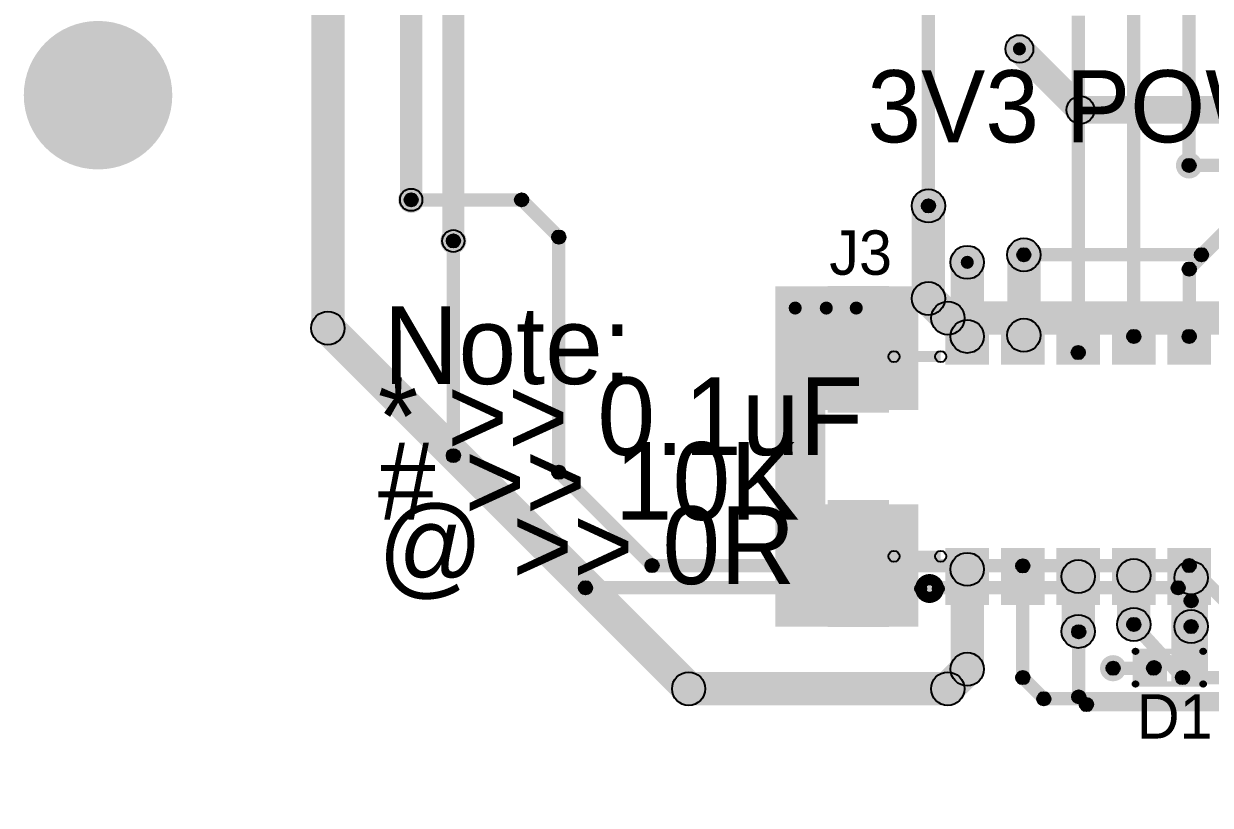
# Model space of a CAD drawing. Header units: millimetres. Extents: x -1.37 to 1.18, y -0.07 to 2.63.
# Drawn here: x -1.175 to -0.106, y 0 to 0.704 of the extents above; entities that cross this region are included whole.
import ezdxf

# ---------------------------------------------------------------- set-up
doc = ezdxf.new("R2010")
doc.units = ezdxf.units.MM
doc.header["$MEASUREMENT"] = 0
for name, color, linetype in [('BottomLayer', 5, 'Continuous'), ('BottomSolder', 6, 'Continuous'), ('PadHoleLayer', 156, 'Continuous'), ('TopLayer', 1, 'Continuous'), ('TopOverlay', 2, 'Continuous'), ('TopPaste', 8, 'Continuous'), ('TopSolder', 216, 'Continuous'), ('ViaHoleLayer', 16, 'Continuous')]:
    doc.layers.add(name, color=color, linetype=linetype)

# ---------------------------------------------------------------- blocks, each defined once
blk = doc.blocks.new('M55_6012642R_49')
at = {"layer": 'BottomSolder'}
h = blk.add_hatch(color=6, dxfattribs=at)
edge = h.paths.add_edge_path()
edge.add_arc((-0.387, 0), 0.004, 0, 360)
h = blk.add_hatch(color=6, dxfattribs=at)
edge = h.paths.add_edge_path()
edge.add_arc((0.387, 0), 0.004, 0, 360)
at = {"layer": 'PadHoleLayer'}
h = blk.add_hatch(color=156, dxfattribs=at)
edge = h.paths.add_edge_path()
edge.add_arc((-0.387, 0), 0.0325, 0, 360)
h = blk.add_hatch(color=156, dxfattribs=at)
edge = h.paths.add_edge_path()
edge.add_arc((0.387, 0), 0.0325, 0, 360)
at = {"layer": 'TopLayer'}
for points in [[(-0.4219, 0.1496), (-0.3746, 0.1496), (-0.3746, 0.0433), (-0.4219, 0.0433)], [(0.4219, 0.0433), (0.3746, 0.0433), (0.3746, 0.1496), (0.4219, 0.1496)], [(-0.3157, 0.1299), (-0.2843, 0.1299), (-0.2843, 0.0866), (-0.3157, 0.0866)], [(-0.2657, 0.1299), (-0.2343, 0.1299), (-0.2343, 0.0866), (-0.2657, 0.0866)], [(-0.2157, 0.1299), (-0.1843, 0.1299), (-0.1843, 0.0866), (-0.2157, 0.0866)], [(-0.1657, 0.1299), (-0.1343, 0.1299), (-0.1343, 0.0866), (-0.1657, 0.0866)], [(-0.1157, 0.1299), (-0.0843, 0.1299), (-0.0843, 0.0866), (-0.1157, 0.0866)], [(-0.0657, 0.1299), (-0.0343, 0.1299), (-0.0343, 0.0866), (-0.0657, 0.0866)], [(-0.0157, 0.1299), (0.0157, 0.1299), (0.0157, 0.0866), (-0.0157, 0.0866)], [(0.0343, 0.1299), (0.0657, 0.1299), (0.0657, 0.0866), (0.0343, 0.0866)], [(0.0843, 0.1299), (0.1157, 0.1299), (0.1157, 0.0866), (0.0843, 0.0866)], [(0.1343, 0.1299), (0.1657, 0.1299), (0.1657, 0.0866), (0.1343, 0.0866)], [(0.1843, 0.1299), (0.2157, 0.1299), (0.2157, 0.0866), (0.1843, 0.0866)], [(0.2343, 0.1299), (0.2657, 0.1299), (0.2657, 0.0866), (0.2343, 0.0866)], [(0.2843, 0.1299), (0.3157, 0.1299), (0.3157, 0.0866), (0.2843, 0.0866)], [(-0.4219, -0.0433), (-0.3746, -0.0433), (-0.3746, -0.1496), (-0.4219, -0.1496)], [(0.4219, -0.1496), (0.3746, -0.1496), (0.3746, -0.0433), (0.4219, -0.0433)], [(-0.3157, -0.0866), (-0.2843, -0.0866), (-0.2843, -0.1299), (-0.3157, -0.1299)], [(-0.2657, -0.0866), (-0.2343, -0.0866), (-0.2343, -0.1299), (-0.2657, -0.1299)], [(-0.2157, -0.0866), (-0.1843, -0.0866), (-0.1843, -0.1299), (-0.2157, -0.1299)], [(-0.1657, -0.0866), (-0.1343, -0.0866), (-0.1343, -0.1299), (-0.1657, -0.1299)], [(-0.1157, -0.0866), (-0.0843, -0.0866), (-0.0843, -0.1299), (-0.1157, -0.1299)], [(-0.0657, -0.0866), (-0.0343, -0.0866), (-0.0343, -0.1299), (-0.0657, -0.1299)], [(-0.0157, -0.0866), (0.0157, -0.0866), (0.0157, -0.1299), (-0.0157, -0.1299)], [(0.0343, -0.0866), (0.0657, -0.0866), (0.0657, -0.1299), (0.0343, -0.1299)], [(0.0843, -0.0866), (0.1157, -0.0866), (0.1157, -0.1299), (0.0843, -0.1299)], [(0.1343, -0.0866), (0.1657, -0.0866), (0.1657, -0.1299), (0.1343, -0.1299)], [(0.1843, -0.0866), (0.2157, -0.0866), (0.2157, -0.1299), (0.1843, -0.1299)], [(0.2343, -0.0866), (0.2657, -0.0866), (0.2657, -0.1299), (0.2343, -0.1299)], [(0.2843, -0.0866), (0.3157, -0.0866), (0.3157, -0.1299), (0.2843, -0.1299)]]:
    blk.add_hatch(color=1, dxfattribs=at).paths.add_polyline_path(points)
at = {"layer": 'TopOverlay'}
h = blk.add_hatch(color=2, dxfattribs=at)
edge = h.paths.add_edge_path()
edge.add_arc((-0.366, 0.09), 0.005, 0, 360)
for points in [[(-0.366, 0.085), (-0.366, 0.095), (-0.324, 0.095), (-0.324, 0.085)], [(0.324, 0.085), (0.324, 0.095), (0.366, 0.095), (0.366, 0.085)], [(-0.366, -0.095), (-0.366, -0.085), (-0.324, -0.085), (-0.324, -0.095)], [(0.324, -0.095), (0.324, -0.085), (0.366, -0.085), (0.366, -0.095)]]:
    blk.add_hatch(color=2, dxfattribs=at).paths.add_polyline_path(points)
h = blk.add_hatch(color=2, dxfattribs=at)
edge = h.paths.add_edge_path()
edge.add_arc((-0.324, 0.09), 0.005, 0, 360)
h = blk.add_hatch(color=2, dxfattribs=at)
edge = h.paths.add_edge_path()
edge.add_arc((0.324, 0.09), 0.005, 0, 360)
h = blk.add_hatch(color=2, dxfattribs=at)
edge = h.paths.add_edge_path()
edge.add_arc((0.366, 0.09), 0.005, 0, 360)
h = blk.add_hatch(color=2, dxfattribs=at)
edge = h.paths.add_edge_path()
edge.add_arc((-0.366, -0.09), 0.005, 0, 360)
h = blk.add_hatch(color=2, dxfattribs=at)
edge = h.paths.add_edge_path()
edge.add_arc((-0.324, -0.09), 0.005, 0, 360)
h = blk.add_hatch(color=2, dxfattribs=at)
edge = h.paths.add_edge_path()
edge.add_arc((0.324, -0.09), 0.005, 0, 360)
h = blk.add_hatch(color=2, dxfattribs=at)
edge = h.paths.add_edge_path()
edge.add_arc((0.366, -0.09), 0.005, 0, 360)
h = blk.add_hatch(color=2, dxfattribs=at)
edge = h.paths.add_edge_path()
edge.add_arc((-0.342, -0.119), 0.005, 0, 360)
h = blk.add_hatch(color=2, dxfattribs=at)
edge = h.paths.add_edge_path()
edge.add_arc((-0.326, -0.119), 0.005, 0, 360)
at = {"layer": 'TopPaste'}
for points in [[(-0.4219, 0.1496), (-0.3746, 0.1496), (-0.3746, 0.0433), (-0.4219, 0.0433)], [(0.4219, 0.0433), (0.3746, 0.0433), (0.3746, 0.1496), (0.4219, 0.1496)], [(-0.3157, 0.1299), (-0.2843, 0.1299), (-0.2843, 0.0866), (-0.3157, 0.0866)], [(-0.2657, 0.1299), (-0.2343, 0.1299), (-0.2343, 0.0866), (-0.2657, 0.0866)], [(-0.2157, 0.1299), (-0.1843, 0.1299), (-0.1843, 0.0866), (-0.2157, 0.0866)], [(-0.1657, 0.1299), (-0.1343, 0.1299), (-0.1343, 0.0866), (-0.1657, 0.0866)], [(-0.1157, 0.1299), (-0.0843, 0.1299), (-0.0843, 0.0866), (-0.1157, 0.0866)], [(-0.0657, 0.1299), (-0.0343, 0.1299), (-0.0343, 0.0866), (-0.0657, 0.0866)], [(-0.0157, 0.1299), (0.0157, 0.1299), (0.0157, 0.0866), (-0.0157, 0.0866)], [(0.0343, 0.1299), (0.0657, 0.1299), (0.0657, 0.0866), (0.0343, 0.0866)], [(0.0843, 0.1299), (0.1157, 0.1299), (0.1157, 0.0866), (0.0843, 0.0866)], [(0.1343, 0.1299), (0.1657, 0.1299), (0.1657, 0.0866), (0.1343, 0.0866)], [(0.1843, 0.1299), (0.2157, 0.1299), (0.2157, 0.0866), (0.1843, 0.0866)], [(0.2343, 0.1299), (0.2657, 0.1299), (0.2657, 0.0866), (0.2343, 0.0866)], [(0.2843, 0.1299), (0.3157, 0.1299), (0.3157, 0.0866), (0.2843, 0.0866)], [(-0.4219, -0.0433), (-0.3746, -0.0433), (-0.3746, -0.1496), (-0.4219, -0.1496)], [(0.4219, -0.1496), (0.3746, -0.1496), (0.3746, -0.0433), (0.4219, -0.0433)], [(-0.3157, -0.0866), (-0.2843, -0.0866), (-0.2843, -0.1299), (-0.3157, -0.1299)], [(-0.2657, -0.0866), (-0.2343, -0.0866), (-0.2343, -0.1299), (-0.2657, -0.1299)], [(-0.2157, -0.0866), (-0.1843, -0.0866), (-0.1843, -0.1299), (-0.2157, -0.1299)], [(-0.1657, -0.0866), (-0.1343, -0.0866), (-0.1343, -0.1299), (-0.1657, -0.1299)], [(-0.1157, -0.0866), (-0.0843, -0.0866), (-0.0843, -0.1299), (-0.1157, -0.1299)], [(-0.0657, -0.0866), (-0.0343, -0.0866), (-0.0343, -0.1299), (-0.0657, -0.1299)], [(-0.0157, -0.0866), (0.0157, -0.0866), (0.0157, -0.1299), (-0.0157, -0.1299)], [(0.0343, -0.0866), (0.0657, -0.0866), (0.0657, -0.1299), (0.0343, -0.1299)], [(0.0843, -0.0866), (0.1157, -0.0866), (0.1157, -0.1299), (0.0843, -0.1299)], [(0.1343, -0.0866), (0.1657, -0.0866), (0.1657, -0.1299), (0.1343, -0.1299)], [(0.1843, -0.0866), (0.2157, -0.0866), (0.2157, -0.1299), (0.1843, -0.1299)], [(0.2343, -0.0866), (0.2657, -0.0866), (0.2657, -0.1299), (0.2343, -0.1299)], [(0.2843, -0.0866), (0.3157, -0.0866), (0.3157, -0.1299), (0.2843, -0.1299)]]:
    blk.add_hatch(color=8, dxfattribs=at).paths.add_polyline_path(points)
at = {"layer": 'TopSolder'}
for points in [[(-0.4259, 0.1536), (-0.3706, 0.1536), (-0.3706, 0.0393), (-0.4259, 0.0393)], [(0.4259, 0.0393), (0.3706, 0.0393), (0.3706, 0.1536), (0.4259, 0.1536)], [(-0.3197, 0.1339), (-0.2803, 0.1339), (-0.2803, 0.0826), (-0.3197, 0.0826)], [(-0.2697, 0.1339), (-0.2303, 0.1339), (-0.2303, 0.0826), (-0.2697, 0.0826)], [(-0.2197, 0.1339), (-0.1803, 0.1339), (-0.1803, 0.0826), (-0.2197, 0.0826)], [(-0.1697, 0.1339), (-0.1303, 0.1339), (-0.1303, 0.0826), (-0.1697, 0.0826)], [(-0.1197, 0.1339), (-0.0803, 0.1339), (-0.0803, 0.0826), (-0.1197, 0.0826)], [(-0.0697, 0.1339), (-0.0303, 0.1339), (-0.0303, 0.0826), (-0.0697, 0.0826)], [(-0.0197, 0.1339), (0.0197, 0.1339), (0.0197, 0.0826), (-0.0197, 0.0826)], [(0.0303, 0.1339), (0.0697, 0.1339), (0.0697, 0.0826), (0.0303, 0.0826)], [(0.0803, 0.1339), (0.1197, 0.1339), (0.1197, 0.0826), (0.0803, 0.0826)], [(0.1303, 0.1339), (0.1697, 0.1339), (0.1697, 0.0826), (0.1303, 0.0826)], [(0.1803, 0.1339), (0.2197, 0.1339), (0.2197, 0.0826), (0.1803, 0.0826)], [(0.2303, 0.1339), (0.2697, 0.1339), (0.2697, 0.0826), (0.2303, 0.0826)], [(0.2803, 0.1339), (0.3197, 0.1339), (0.3197, 0.0826), (0.2803, 0.0826)], [(-0.4259, -0.0393), (-0.3706, -0.0393), (-0.3706, -0.1536), (-0.4259, -0.1536)], [(0.4259, -0.1536), (0.3706, -0.1536), (0.3706, -0.0393), (0.4259, -0.0393)], [(-0.3197, -0.0826), (-0.2803, -0.0826), (-0.2803, -0.1339), (-0.3197, -0.1339)], [(-0.2697, -0.0826), (-0.2303, -0.0826), (-0.2303, -0.1339), (-0.2697, -0.1339)], [(-0.2197, -0.0826), (-0.1803, -0.0826), (-0.1803, -0.1339), (-0.2197, -0.1339)], [(-0.1697, -0.0826), (-0.1303, -0.0826), (-0.1303, -0.1339), (-0.1697, -0.1339)], [(-0.1197, -0.0826), (-0.0803, -0.0826), (-0.0803, -0.1339), (-0.1197, -0.1339)], [(-0.0697, -0.0826), (-0.0303, -0.0826), (-0.0303, -0.1339), (-0.0697, -0.1339)], [(-0.0197, -0.0826), (0.0197, -0.0826), (0.0197, -0.1339), (-0.0197, -0.1339)], [(0.0303, -0.0826), (0.0697, -0.0826), (0.0697, -0.1339), (0.0303, -0.1339)], [(0.0803, -0.0826), (0.1197, -0.0826), (0.1197, -0.1339), (0.0803, -0.1339)], [(0.1303, -0.0826), (0.1697, -0.0826), (0.1697, -0.1339), (0.1303, -0.1339)], [(0.1803, -0.0826), (0.2197, -0.0826), (0.2197, -0.1339), (0.1803, -0.1339)], [(0.2303, -0.0826), (0.2697, -0.0826), (0.2697, -0.1339), (0.2303, -0.1339)], [(0.2803, -0.0826), (0.3197, -0.0826), (0.3197, -0.1339), (0.2803, -0.1339)]]:
    blk.add_hatch(color=216, dxfattribs=at).paths.add_polyline_path(points)
h = blk.add_hatch(color=216, dxfattribs=at)
edge = h.paths.add_edge_path()
edge.add_arc((-0.387, 0), 0.004, 0, 360)
h = blk.add_hatch(color=216, dxfattribs=at)
edge = h.paths.add_edge_path()
edge.add_arc((0.387, 0), 0.004, 0, 360)
at = {"layer": 'TopOverlay', "const_width": 0.01}
blk.add_lwpolyline([(-0.326, -0.119, 1), (-0.342, -0.119, 1)], format="xyb", close=True, dxfattribs=at)
at = {"layer": 'TopOverlay'}
for centre in [(-0.366, 0.09), (-0.324, 0.09), (0.324, 0.09), (0.366, 0.09), (-0.366, -0.09), (-0.324, -0.09), (0.324, -0.09), (0.366, -0.09), (-0.342, -0.119), (-0.326, -0.119)]:
    blk.add_circle(centre, 0.005, dxfattribs=at)
blk = doc.blocks.new('AZ6225_01F_R7GR_63')
at = {"layer": 'TopLayer'}
for points in [[(-0.0276, 0.0118), (-0.0059, 0.0118), (-0.0059, -0.0118), (-0.0276, -0.0118)], [(0.0059, 0.0118), (0.0276, 0.0118), (0.0276, -0.0118), (0.0059, -0.0118)]]:
    blk.add_hatch(color=1, dxfattribs=at).paths.add_polyline_path(points)
at = {"layer": 'TopOverlay'}
h = blk.add_hatch(color=2, dxfattribs=at)
edge = h.paths.add_edge_path()
edge.add_arc((-0.0305, 0.0147), 0.0025, 0, 360)
h = blk.add_hatch(color=2, dxfattribs=at)
edge = h.paths.add_edge_path()
edge.add_arc((-0.0305, 0.0147), 0.0025, 0, 360)
for points in [[(-0.033, 0.0147), (-0.028, 0.0147), (-0.028, -0.0147), (-0.033, -0.0147)], [(0.0304, 0.0172), (0.0304, 0.0122), (-0.0305, 0.0122), (-0.0305, 0.0172)], [(0.0279, 0.0147), (0.0329, 0.0147), (0.0329, -0.0147), (0.0279, -0.0147)], [(0.0304, -0.0122), (0.0304, -0.0172), (-0.0305, -0.0172), (-0.0305, -0.0122)]]:
    blk.add_hatch(color=2, dxfattribs=at).paths.add_polyline_path(points)
h = blk.add_hatch(color=2, dxfattribs=at)
edge = h.paths.add_edge_path()
edge.add_arc((0.0304, 0.0147), 0.0025, 0, 360)
h = blk.add_hatch(color=2, dxfattribs=at)
edge = h.paths.add_edge_path()
edge.add_arc((0.0304, 0.0147), 0.0025, 0, 360)
h = blk.add_hatch(color=2, dxfattribs=at)
edge = h.paths.add_edge_path()
edge.add_arc((-0.0305, -0.0147), 0.0025, 0, 360)
h = blk.add_hatch(color=2, dxfattribs=at)
edge = h.paths.add_edge_path()
edge.add_arc((-0.0305, -0.0147), 0.0025, 0, 360)
h = blk.add_hatch(color=2, dxfattribs=at)
edge = h.paths.add_edge_path()
edge.add_arc((0.0304, -0.0147), 0.0025, 0, 360)
h = blk.add_hatch(color=2, dxfattribs=at)
edge = h.paths.add_edge_path()
edge.add_arc((0.0304, -0.0147), 0.0025, 0, 360)
at = {"layer": 'TopPaste'}
for points in [[(-0.0276, 0.0118), (-0.0059, 0.0118), (-0.0059, -0.0118), (-0.0276, -0.0118)], [(0.0059, 0.0118), (0.0276, 0.0118), (0.0276, -0.0118), (0.0059, -0.0118)]]:
    blk.add_hatch(color=8, dxfattribs=at).paths.add_polyline_path(points)
at = {"layer": 'TopSolder'}
for points in [[(-0.0316, 0.0158), (-0.0019, 0.0158), (-0.0019, -0.0158), (-0.0316, -0.0158)], [(0.0019, 0.0158), (0.0316, 0.0158), (0.0316, -0.0158), (0.0019, -0.0158)]]:
    blk.add_hatch(color=216, dxfattribs=at).paths.add_polyline_path(points)
at = {"layer": 'TopOverlay'}
for centre in [(-0.0305, 0.0147), (-0.0305, 0.0147), (0.0304, 0.0147), (0.0304, 0.0147), (-0.0305, -0.0147), (-0.0305, -0.0147), (0.0304, -0.0147), (0.0304, -0.0147)]:
    blk.add_circle(centre, 0.0025, dxfattribs=at)

msp = doc.modelspace()

# ---------------------------------------------------------------- hatches: boundary and pattern name
at = {"layer": 'BottomLayer'}
h = msp.add_hatch(color=5, dxfattribs=at)
edge = h.paths.add_edge_path()
edge.add_arc((-1.1081, 0.6398), 0.0591, 0, 360)
h = msp.add_hatch(color=5, dxfattribs=at)
edge = h.paths.add_edge_path()
edge.add_arc((-0.278, 0.6815), 0.0125, 0, 360)
h = msp.add_hatch(color=5, dxfattribs=at)
edge = h.paths.add_edge_path()
edge.add_arc((-0.278, 0.6815), 0.0118, 0, 360)
for points in [[(-0.2868, 0.6727), (-0.2692, 0.6904), (-0.2142, 0.6354), (-0.2318, 0.6177)], [(-0.223, 0.614), (-0.223, 0.639), (-0.084, 0.639), (-0.084, 0.614)], [(-0.1252, 0.5705), (-0.1252, 0.5825), (-0.0814, 0.5825), (-0.0814, 0.5705)], [(-0.826, 0.5395), (-0.826, 0.5515), (-0.7265, 0.5515), (-0.7265, 0.5395)], [(-0.7308, 0.5413), (-0.7223, 0.5498), (-0.6888, 0.5162), (-0.6972, 0.5078)], [(-0.345, 0.4566), (-0.375, 0.4566), (-0.375, 0.54), (-0.345, 0.54)], [(-0.1098, 0.4918), (-0.1182, 0.5002), (-0.0792, 0.5392), (-0.0708, 0.5308)], [(-0.782, 0.315), (-0.794, 0.315), (-0.794, 0.5085), (-0.782, 0.5085)], [(-0.687, 0.3), (-0.699, 0.3), (-0.699, 0.512), (-0.687, 0.512)], [(-0.274, 0.49), (-0.274, 0.502), (-0.114, 0.502), (-0.114, 0.49)], [(-0.3706, 0.446), (-0.3494, 0.4672), (-0.3318, 0.4496), (-0.353, 0.4284)], [(-0.3424, 0.424), (-0.3424, 0.454), (0.1345, 0.454), (0.1345, 0.424)], [(-0.7922, 0.3108), (-0.7838, 0.3192), (-0.6648, 0.2002), (-0.6732, 0.1918)], [(-0.6972, 0.2958), (-0.6888, 0.3042), (-0.6048, 0.2202), (-0.6132, 0.2118)], [(-0.609, 0.21), (-0.609, 0.222), (-0.125, 0.222), (-0.125, 0.21)], [(-0.1292, 0.2118), (-0.1208, 0.2202), (-0.0708, 0.1702), (-0.0792, 0.1618)], [(-0.669, 0.19), (-0.669, 0.202), (-0.135, 0.202), (-0.135, 0.19)], [(-0.1392, 0.1918), (-0.1308, 0.2002), (-0.119, 0.1885), (-0.1275, 0.18)], [(-0.1173, 0.161), (-0.1293, 0.161), (-0.1293, 0.1843), (-0.1173, 0.1843)], [(-0.1794, 0.1589), (-0.1706, 0.1671), (-0.1266, 0.1191), (-0.1354, 0.1109)], [(-0.2186, 0.0977), (-0.2306, 0.0977), (-0.2306, 0.1564), (-0.2186, 0.1564)], [(-0.131, 0.109), (-0.131, 0.121), (0.446, 0.121), (0.446, 0.109)], [(-0.2289, 0.0935), (-0.2204, 0.102), (-0.2134, 0.095), (-0.2218, 0.0865)], [(-0.2176, 0.0847), (-0.2176, 0.0967), (0.4547, 0.0967), (0.4547, 0.0847)]]:
    msp.add_hatch(color=5, dxfattribs=at).paths.add_polyline_path(points)
h = msp.add_hatch(color=5, dxfattribs=at)
edge = h.paths.add_edge_path()
edge.add_arc((-0.223, 0.6265), 0.0125, 0, 360)
h = msp.add_hatch(color=5, dxfattribs=at)
edge = h.paths.add_edge_path()
edge.add_arc((-0.223, 0.6265), 0.0125, 0, 360)
h = msp.add_hatch(color=5, dxfattribs=at)
edge = h.paths.add_edge_path()
edge.add_arc((-0.1252, 0.5765), 0.0118, 0, 360)
h = msp.add_hatch(color=5, dxfattribs=at)
edge = h.paths.add_edge_path()
edge.add_arc((-0.1252, 0.5765), 0.006, 0, 360)
h = msp.add_hatch(color=5, dxfattribs=at)
edge = h.paths.add_edge_path()
edge.add_arc((-0.826, 0.5455), 0.0118, 0, 360)
h = msp.add_hatch(color=5, dxfattribs=at)
edge = h.paths.add_edge_path()
edge.add_arc((-0.826, 0.5455), 0.006, 0, 360)
h = msp.add_hatch(color=5, dxfattribs=at)
edge = h.paths.add_edge_path()
edge.add_arc((-0.7265, 0.5455), 0.006, 0, 360)
h = msp.add_hatch(color=5, dxfattribs=at)
edge = h.paths.add_edge_path()
edge.add_arc((-0.7265, 0.5455), 0.006, 0, 360)
h = msp.add_hatch(color=5, dxfattribs=at)
edge = h.paths.add_edge_path()
edge.add_arc((-0.36, 0.54), 0.015, 0, 360)
h = msp.add_hatch(color=5, dxfattribs=at)
edge = h.paths.add_edge_path()
edge.add_arc((-0.36, 0.54), 0.0118, 0, 360)
h = msp.add_hatch(color=5, dxfattribs=at)
edge = h.paths.add_edge_path()
edge.add_arc((-0.788, 0.5085), 0.0118, 0, 360)
h = msp.add_hatch(color=5, dxfattribs=at)
edge = h.paths.add_edge_path()
edge.add_arc((-0.788, 0.5085), 0.006, 0, 360)
h = msp.add_hatch(color=5, dxfattribs=at)
edge = h.paths.add_edge_path()
edge.add_arc((-0.693, 0.512), 0.006, 0, 360)
h = msp.add_hatch(color=5, dxfattribs=at)
edge = h.paths.add_edge_path()
edge.add_arc((-0.693, 0.512), 0.006, 0, 360)
h = msp.add_hatch(color=5, dxfattribs=at)
edge = h.paths.add_edge_path()
edge.add_arc((-0.274, 0.496), 0.0118, 0, 360)
h = msp.add_hatch(color=5, dxfattribs=at)
edge = h.paths.add_edge_path()
edge.add_arc((-0.325, 0.4892), 0.0118, 0, 360)
h = msp.add_hatch(color=5, dxfattribs=at)
edge = h.paths.add_edge_path()
edge.add_arc((-0.274, 0.496), 0.006, 0, 360)
h = msp.add_hatch(color=5, dxfattribs=at)
edge = h.paths.add_edge_path()
edge.add_arc((-0.114, 0.496), 0.006, 0, 360)
h = msp.add_hatch(color=5, dxfattribs=at)
edge = h.paths.add_edge_path()
edge.add_arc((-0.114, 0.496), 0.006, 0, 360)
h = msp.add_hatch(color=5, dxfattribs=at)
edge = h.paths.add_edge_path()
edge.add_arc((-0.36, 0.4566), 0.015, 0, 360)
h = msp.add_hatch(color=5, dxfattribs=at)
edge = h.paths.add_edge_path()
edge.add_arc((-0.36, 0.4566), 0.015, 0, 360)
h = msp.add_hatch(color=5, dxfattribs=at)
edge = h.paths.add_edge_path()
edge.add_arc((-0.48, 0.448), 0.0118, 0, 360)
h = msp.add_hatch(color=5, dxfattribs=at)
edge = h.paths.add_edge_path()
edge.add_arc((-0.452, 0.448), 0.0118, 0, 360)
h = msp.add_hatch(color=5, dxfattribs=at)
edge = h.paths.add_edge_path()
edge.add_arc((-0.425, 0.448), 0.0118, 0, 360)
h = msp.add_hatch(color=5, dxfattribs=at)
edge = h.paths.add_edge_path()
edge.add_arc((-0.3424, 0.439), 0.015, 0, 360)
h = msp.add_hatch(color=5, dxfattribs=at)
edge = h.paths.add_edge_path()
edge.add_arc((-0.3424, 0.439), 0.015, 0, 360)
h = msp.add_hatch(color=5, dxfattribs=at)
edge = h.paths.add_edge_path()
edge.add_arc((-0.788, 0.315), 0.006, 0, 360)
h = msp.add_hatch(color=5, dxfattribs=at)
edge = h.paths.add_edge_path()
edge.add_arc((-0.788, 0.315), 0.006, 0, 360)
h = msp.add_hatch(color=5, dxfattribs=at)
edge = h.paths.add_edge_path()
edge.add_arc((-0.693, 0.3), 0.006, 0, 360)
h = msp.add_hatch(color=5, dxfattribs=at)
edge = h.paths.add_edge_path()
edge.add_arc((-0.693, 0.3), 0.006, 0, 360)
h = msp.add_hatch(color=5, dxfattribs=at)
edge = h.paths.add_edge_path()
edge.add_arc((-0.609, 0.216), 0.006, 0, 360)
h = msp.add_hatch(color=5, dxfattribs=at)
edge = h.paths.add_edge_path()
edge.add_arc((-0.609, 0.216), 0.006, 0, 360)
h = msp.add_hatch(color=5, dxfattribs=at)
edge = h.paths.add_edge_path()
edge.add_arc((-0.125, 0.216), 0.006, 0, 360)
h = msp.add_hatch(color=5, dxfattribs=at)
edge = h.paths.add_edge_path()
edge.add_arc((-0.125, 0.216), 0.006, 0, 360)
h = msp.add_hatch(color=5, dxfattribs=at)
edge = h.paths.add_edge_path()
edge.add_arc((-0.669, 0.196), 0.006, 0, 360)
h = msp.add_hatch(color=5, dxfattribs=at)
edge = h.paths.add_edge_path()
edge.add_arc((-0.669, 0.196), 0.006, 0, 360)
h = msp.add_hatch(color=5, dxfattribs=at)
edge = h.paths.add_edge_path()
edge.add_arc((-0.135, 0.196), 0.006, 0, 360)
h = msp.add_hatch(color=5, dxfattribs=at)
edge = h.paths.add_edge_path()
edge.add_arc((-0.135, 0.196), 0.006, 0, 360)
h = msp.add_hatch(color=5, dxfattribs=at)
edge = h.paths.add_edge_path()
edge.add_arc((-0.1233, 0.1843), 0.006, 0, 360)
h = msp.add_hatch(color=5, dxfattribs=at)
edge = h.paths.add_edge_path()
edge.add_arc((-0.1233, 0.1843), 0.006, 0, 360)
h = msp.add_hatch(color=5, dxfattribs=at)
edge = h.paths.add_edge_path()
edge.add_arc((-0.175, 0.163), 0.0118, 0, 360)
h = msp.add_hatch(color=5, dxfattribs=at)
edge = h.paths.add_edge_path()
edge.add_arc((-0.1233, 0.161), 0.0118, 0, 360)
h = msp.add_hatch(color=5, dxfattribs=at)
edge = h.paths.add_edge_path()
edge.add_arc((-0.2246, 0.1564), 0.0118, 0, 360)
h = msp.add_hatch(color=5, dxfattribs=at)
edge = h.paths.add_edge_path()
edge.add_arc((-0.2246, 0.1564), 0.006, 0, 360)
h = msp.add_hatch(color=5, dxfattribs=at)
edge = h.paths.add_edge_path()
edge.add_arc((-0.175, 0.163), 0.006, 0, 360)
h = msp.add_hatch(color=5, dxfattribs=at)
edge = h.paths.add_edge_path()
edge.add_arc((-0.1233, 0.161), 0.006, 0, 360)
h = msp.add_hatch(color=5, dxfattribs=at)
edge = h.paths.add_edge_path()
edge.add_arc((-0.1936, 0.1235), 0.0118, 0, 360)
h = msp.add_hatch(color=5, dxfattribs=at)
edge = h.paths.add_edge_path()
edge.add_arc((-0.131, 0.115), 0.006, 0, 360)
h = msp.add_hatch(color=5, dxfattribs=at)
edge = h.paths.add_edge_path()
edge.add_arc((-0.131, 0.115), 0.006, 0, 360)
h = msp.add_hatch(color=5, dxfattribs=at)
edge = h.paths.add_edge_path()
edge.add_arc((-0.2246, 0.0977), 0.006, 0, 360)
h = msp.add_hatch(color=5, dxfattribs=at)
edge = h.paths.add_edge_path()
edge.add_arc((-0.2246, 0.0977), 0.006, 0, 360)
h = msp.add_hatch(color=5, dxfattribs=at)
edge = h.paths.add_edge_path()
edge.add_arc((-0.2176, 0.0907), 0.006, 0, 360)
h = msp.add_hatch(color=5, dxfattribs=at)
edge = h.paths.add_edge_path()
edge.add_arc((-0.2176, 0.0907), 0.006, 0, 360)
at = {"layer": 'BottomSolder'}
h = msp.add_hatch(color=6, dxfattribs=at)
edge = h.paths.add_edge_path()
edge.add_arc((-1.1081, 0.6398), 0.0631, 0, 360)
at = {"layer": 'PadHoleLayer'}
h = msp.add_hatch(color=156, dxfattribs=at)
edge = h.paths.add_edge_path()
edge.add_arc((-1.1081, 0.6398), 0.0669, 0, 360)
at = {"layer": 'TopLayer'}
for points in [[(-0.916, 2.006), (-0.886, 2.006), (-0.886, 0.43), (-0.916, 0.43)], [(-0.816, 0.5455), (-0.836, 0.5455), (-0.836, 1.882), (-0.816, 1.882)], [(-0.778, 0.5085), (-0.798, 0.5085), (-0.798, 1.8695), (-0.778, 1.8695)], [(-0.354, 0.54), (-0.366, 0.54), (-0.366, 0.915), (-0.354, 0.915)], [(-0.1192, 0.5765), (-0.1312, 0.5765), (-0.1312, 0.7807), (-0.1192, 0.7807)], [(-0.169, 0.4225), (-0.181, 0.4225), (-0.181, 0.7347), (-0.169, 0.7347)], [(-0.219, 0.4079), (-0.231, 0.4079), (-0.231, 0.7115), (-0.219, 0.7115)], [(-0.1294, 0.5723), (-0.1209, 0.5808), (-0.1209, 0.5808), (-0.1294, 0.5723)], [(-0.1208, 0.4789), (-0.1292, 0.4873), (-0.1042, 0.5123), (-0.0958, 0.5039)], [(-0.259, 0.4235), (-0.289, 0.4235), (-0.289, 0.496), (-0.259, 0.496)], [(-0.31, 0.4225), (-0.34, 0.4225), (-0.34, 0.4892), (-0.31, 0.4892)], [(-0.119, 0.4225), (-0.131, 0.4225), (-0.131, 0.4831), (-0.119, 0.4831)], [(-0.498, 0.356), (-0.369, 0.356), (-0.369, 0.4675), (-0.498, 0.4675)], [(-0.498, 0.242), (-0.453, 0.242), (-0.453, 0.465), (-0.498, 0.465)], [(-0.9116, 0.4194), (-0.8904, 0.4406), (-0.5654, 0.1156), (-0.5866, 0.0944)], [(-0.498, 0.161), (-0.369, 0.161), (-0.369, 0.271), (-0.498, 0.271)], [(-0.141, 0.111), (-0.108, 0.111), (-0.108, 0.228), (-0.141, 0.228)], [(-0.269, 0.115), (-0.281, 0.115), (-0.281, 0.2157), (-0.269, 0.2157)], [(-0.31, 0.1226), (-0.34, 0.1226), (-0.34, 0.2126), (-0.31, 0.2126)], [(-0.21, 0.1567), (-0.24, 0.1567), (-0.24, 0.206), (-0.21, 0.206)], [(-0.16, 0.163), (-0.19, 0.163), (-0.19, 0.207), (-0.16, 0.207)], [(-0.1083, 0.161), (-0.1383, 0.161), (-0.1383, 0.205), (-0.1083, 0.205)], [(-0.332, 0.0944), (-0.3532, 0.1156), (-0.3356, 0.1332), (-0.3144, 0.112)], [(-0.1936, 0.1175), (-0.1936, 0.1295), (-0.1572, 0.1295), (-0.1572, 0.1175)], [(-0.576, 0.09), (-0.576, 0.12), (-0.3426, 0.12), (-0.3426, 0.09)], [(-0.2792, 0.1108), (-0.2708, 0.1192), (-0.2518, 0.1002), (-0.2602, 0.0918)], [(-0.1529, 0.1193), (-0.1614, 0.1278), (-0.161, 0.1282), (-0.1525, 0.1198)], [(-0.256, 0.09), (-0.256, 0.102), (0.0711, 0.102), (0.0711, 0.09)]]:
    msp.add_hatch(color=1, dxfattribs=at).paths.add_polyline_path(points)
h = msp.add_hatch(color=1, dxfattribs=at)
edge = h.paths.add_edge_path()
edge.add_arc((-1.1081, 0.6398), 0.0591, 0, 360)
h = msp.add_hatch(color=1, dxfattribs=at)
edge = h.paths.add_edge_path()
edge.add_arc((-0.278, 0.6815), 0.0118, 0, 360)
h = msp.add_hatch(color=1, dxfattribs=at)
edge = h.paths.add_edge_path()
edge.add_arc((-0.1252, 0.5765), 0.0118, 0, 360)
h = msp.add_hatch(color=1, dxfattribs=at)
edge = h.paths.add_edge_path()
edge.add_arc((-0.1252, 0.5765), 0.006, 0, 360)
h = msp.add_hatch(color=1, dxfattribs=at)
edge = h.paths.add_edge_path()
edge.add_arc((-0.1252, 0.5765), 0.006, 0, 360)
h = msp.add_hatch(color=1, dxfattribs=at)
edge = h.paths.add_edge_path()
edge.add_arc((-0.1252, 0.5765), 0.006, 0, 360)
h = msp.add_hatch(color=1, dxfattribs=at)
edge = h.paths.add_edge_path()
edge.add_arc((-0.826, 0.5455), 0.0118, 0, 360)
h = msp.add_hatch(color=1, dxfattribs=at)
edge = h.paths.add_edge_path()
edge.add_arc((-0.826, 0.5455), 0.01, 0, 360)
h = msp.add_hatch(color=1, dxfattribs=at)
edge = h.paths.add_edge_path()
edge.add_arc((-0.36, 0.54), 0.0118, 0, 360)
h = msp.add_hatch(color=1, dxfattribs=at)
edge = h.paths.add_edge_path()
edge.add_arc((-0.36, 0.54), 0.006, 0, 360)
h = msp.add_hatch(color=1, dxfattribs=at)
edge = h.paths.add_edge_path()
edge.add_arc((-0.788, 0.5085), 0.0118, 0, 360)
h = msp.add_hatch(color=1, dxfattribs=at)
edge = h.paths.add_edge_path()
edge.add_arc((-0.788, 0.5085), 0.01, 0, 360)
h = msp.add_hatch(color=1, dxfattribs=at)
edge = h.paths.add_edge_path()
edge.add_arc((-0.325, 0.4892), 0.015, 0, 360)
h = msp.add_hatch(color=1, dxfattribs=at)
edge = h.paths.add_edge_path()
edge.add_arc((-0.274, 0.496), 0.015, 0, 360)
h = msp.add_hatch(color=1, dxfattribs=at)
edge = h.paths.add_edge_path()
edge.add_arc((-0.274, 0.496), 0.0118, 0, 360)
h = msp.add_hatch(color=1, dxfattribs=at)
edge = h.paths.add_edge_path()
edge.add_arc((-0.325, 0.4892), 0.0118, 0, 360)
h = msp.add_hatch(color=1, dxfattribs=at)
edge = h.paths.add_edge_path()
edge.add_arc((-0.125, 0.4831), 0.006, 0, 360)
h = msp.add_hatch(color=1, dxfattribs=at)
edge = h.paths.add_edge_path()
edge.add_arc((-0.125, 0.4831), 0.006, 0, 360)
h = msp.add_hatch(color=1, dxfattribs=at)
edge = h.paths.add_edge_path()
edge.add_arc((-0.48, 0.448), 0.0118, 0, 360)
h = msp.add_hatch(color=1, dxfattribs=at)
edge = h.paths.add_edge_path()
edge.add_arc((-0.452, 0.448), 0.0118, 0, 360)
h = msp.add_hatch(color=1, dxfattribs=at)
edge = h.paths.add_edge_path()
edge.add_arc((-0.425, 0.448), 0.0118, 0, 360)
h = msp.add_hatch(color=1, dxfattribs=at)
edge = h.paths.add_edge_path()
edge.add_arc((-0.901, 0.43), 0.015, 0, 360)
h = msp.add_hatch(color=1, dxfattribs=at)
edge = h.paths.add_edge_path()
edge.add_arc((-0.901, 0.43), 0.015, 0, 360)
h = msp.add_hatch(color=1, dxfattribs=at)
edge = h.paths.add_edge_path()
edge.add_arc((-0.274, 0.4235), 0.015, 0, 360)
h = msp.add_hatch(color=1, dxfattribs=at)
edge = h.paths.add_edge_path()
edge.add_arc((-0.325, 0.4225), 0.015, 0, 360)
h = msp.add_hatch(color=1, dxfattribs=at)
edge = h.paths.add_edge_path()
edge.add_arc((-0.175, 0.4225), 0.006, 0, 360)
h = msp.add_hatch(color=1, dxfattribs=at)
edge = h.paths.add_edge_path()
edge.add_arc((-0.125, 0.4225), 0.006, 0, 360)
h = msp.add_hatch(color=1, dxfattribs=at)
edge = h.paths.add_edge_path()
edge.add_arc((-0.225, 0.4079), 0.006, 0, 360)
h = msp.add_hatch(color=1, dxfattribs=at)
edge = h.paths.add_edge_path()
edge.add_arc((-0.325, 0.2126), 0.015, 0, 360)
h = msp.add_hatch(color=1, dxfattribs=at)
edge = h.paths.add_edge_path()
edge.add_arc((-0.275, 0.2157), 0.006, 0, 360)
h = msp.add_hatch(color=1, dxfattribs=at)
edge = h.paths.add_edge_path()
edge.add_arc((-0.225, 0.206), 0.015, 0, 360)
h = msp.add_hatch(color=1, dxfattribs=at)
edge = h.paths.add_edge_path()
edge.add_arc((-0.175, 0.207), 0.015, 0, 360)
h = msp.add_hatch(color=1, dxfattribs=at)
edge = h.paths.add_edge_path()
edge.add_arc((-0.1233, 0.205), 0.015, 0, 360)
h = msp.add_hatch(color=1, dxfattribs=at)
edge = h.paths.add_edge_path()
edge.add_arc((-0.225, 0.1567), 0.015, 0, 360)
h = msp.add_hatch(color=1, dxfattribs=at)
edge = h.paths.add_edge_path()
edge.add_arc((-0.175, 0.163), 0.015, 0, 360)
h = msp.add_hatch(color=1, dxfattribs=at)
edge = h.paths.add_edge_path()
edge.add_arc((-0.175, 0.163), 0.0118, 0, 360)
h = msp.add_hatch(color=1, dxfattribs=at)
edge = h.paths.add_edge_path()
edge.add_arc((-0.1233, 0.161), 0.015, 0, 360)
h = msp.add_hatch(color=1, dxfattribs=at)
edge = h.paths.add_edge_path()
edge.add_arc((-0.1233, 0.161), 0.0118, 0, 360)
h = msp.add_hatch(color=1, dxfattribs=at)
edge = h.paths.add_edge_path()
edge.add_arc((-0.2246, 0.1564), 0.0118, 0, 360)
h = msp.add_hatch(color=1, dxfattribs=at)
edge = h.paths.add_edge_path()
edge.add_arc((-0.325, 0.1226), 0.015, 0, 360)
h = msp.add_hatch(color=1, dxfattribs=at)
edge = h.paths.add_edge_path()
edge.add_arc((-0.325, 0.1226), 0.015, 0, 360)
h = msp.add_hatch(color=1, dxfattribs=at)
edge = h.paths.add_edge_path()
edge.add_arc((-0.1936, 0.1235), 0.0118, 0, 360)
h = msp.add_hatch(color=1, dxfattribs=at)
edge = h.paths.add_edge_path()
edge.add_arc((-0.1936, 0.1235), 0.006, 0, 360)
h = msp.add_hatch(color=1, dxfattribs=at)
edge = h.paths.add_edge_path()
edge.add_arc((-0.1572, 0.1235), 0.006, 0, 360)
h = msp.add_hatch(color=1, dxfattribs=at)
edge = h.paths.add_edge_path()
edge.add_arc((-0.1572, 0.1235), 0.006, 0, 360)
h = msp.add_hatch(color=1, dxfattribs=at)
edge = h.paths.add_edge_path()
edge.add_arc((-0.1567, 0.124), 0.006, 0, 360)
h = msp.add_hatch(color=1, dxfattribs=at)
edge = h.paths.add_edge_path()
edge.add_arc((-0.576, 0.105), 0.015, 0, 360)
h = msp.add_hatch(color=1, dxfattribs=at)
edge = h.paths.add_edge_path()
edge.add_arc((-0.576, 0.105), 0.015, 0, 360)
h = msp.add_hatch(color=1, dxfattribs=at)
edge = h.paths.add_edge_path()
edge.add_arc((-0.3426, 0.105), 0.015, 0, 360)
h = msp.add_hatch(color=1, dxfattribs=at)
edge = h.paths.add_edge_path()
edge.add_arc((-0.3426, 0.105), 0.015, 0, 360)
h = msp.add_hatch(color=1, dxfattribs=at)
edge = h.paths.add_edge_path()
edge.add_arc((-0.275, 0.115), 0.006, 0, 360)
h = msp.add_hatch(color=1, dxfattribs=at)
edge = h.paths.add_edge_path()
edge.add_arc((-0.275, 0.115), 0.006, 0, 360)
h = msp.add_hatch(color=1, dxfattribs=at)
edge = h.paths.add_edge_path()
edge.add_arc((-0.256, 0.096), 0.006, 0, 360)
h = msp.add_hatch(color=1, dxfattribs=at)
edge = h.paths.add_edge_path()
edge.add_arc((-0.256, 0.096), 0.006, 0, 360)
at = {"layer": 'TopSolder'}
h = msp.add_hatch(color=216, dxfattribs=at)
edge = h.paths.add_edge_path()
edge.add_arc((-1.1081, 0.6398), 0.0631, 0, 360)
at = {"layer": 'ViaHoleLayer'}
h = msp.add_hatch(color=16, dxfattribs=at)
edge = h.paths.add_edge_path()
edge.add_arc((-0.278, 0.6815), 0.00591, 0, 360)
h = msp.add_hatch(color=16, dxfattribs=at)
edge = h.paths.add_edge_path()
edge.add_arc((-0.1252, 0.5765), 0.00591, 0, 360)
h = msp.add_hatch(color=16, dxfattribs=at)
edge = h.paths.add_edge_path()
edge.add_arc((-0.826, 0.5455), 0.00591, 0, 360)
h = msp.add_hatch(color=16, dxfattribs=at)
edge = h.paths.add_edge_path()
edge.add_arc((-0.36, 0.54), 0.00591, 0, 360)
h = msp.add_hatch(color=16, dxfattribs=at)
edge = h.paths.add_edge_path()
edge.add_arc((-0.788, 0.5085), 0.00591, 0, 360)
h = msp.add_hatch(color=16, dxfattribs=at)
edge = h.paths.add_edge_path()
edge.add_arc((-0.325, 0.4892), 0.00591, 0, 360)
h = msp.add_hatch(color=16, dxfattribs=at)
edge = h.paths.add_edge_path()
edge.add_arc((-0.274, 0.496), 0.00591, 0, 360)
h = msp.add_hatch(color=16, dxfattribs=at)
edge = h.paths.add_edge_path()
edge.add_arc((-0.48, 0.448), 0.00591, 0, 360)
h = msp.add_hatch(color=16, dxfattribs=at)
edge = h.paths.add_edge_path()
edge.add_arc((-0.452, 0.448), 0.00591, 0, 360)
h = msp.add_hatch(color=16, dxfattribs=at)
edge = h.paths.add_edge_path()
edge.add_arc((-0.425, 0.448), 0.00591, 0, 360)
h = msp.add_hatch(color=16, dxfattribs=at)
edge = h.paths.add_edge_path()
edge.add_arc((-0.2246, 0.1564), 0.00591, 0, 360)
h = msp.add_hatch(color=16, dxfattribs=at)
edge = h.paths.add_edge_path()
edge.add_arc((-0.175, 0.163), 0.00591, 0, 360)
h = msp.add_hatch(color=16, dxfattribs=at)
edge = h.paths.add_edge_path()
edge.add_arc((-0.1233, 0.161), 0.00591, 0, 360)
h = msp.add_hatch(color=16, dxfattribs=at)
edge = h.paths.add_edge_path()
edge.add_arc((-0.1936, 0.1235), 0.00591, 0, 360)

# ---------------------------------------------------------------- linework, layer by layer
at = {"layer": 'BottomLayer'}
for centre, radius in [((-0.278, 0.6815), 0.0125), ((-0.223, 0.6265), 0.0125), ((-0.223, 0.6265), 0.0125), ((-0.1252, 0.5765), 0.006), ((-0.826, 0.5455), 0.006), ((-0.7265, 0.5455), 0.006), ((-0.7265, 0.5455), 0.006), ((-0.36, 0.54), 0.015), ((-0.788, 0.5085), 0.006), ((-0.693, 0.512), 0.006), ((-0.693, 0.512), 0.006), ((-0.274, 0.496), 0.006), ((-0.114, 0.496), 0.006), ((-0.114, 0.496), 0.006), ((-0.36, 0.4566), 0.015), ((-0.36, 0.4566), 0.015), ((-0.3424, 0.439), 0.015), ((-0.3424, 0.439), 0.015), ((-0.788, 0.315), 0.006), ((-0.788, 0.315), 0.006), ((-0.693, 0.3), 0.006), ((-0.693, 0.3), 0.006), ((-0.609, 0.216), 0.006), ((-0.609, 0.216), 0.006), ((-0.125, 0.216), 0.006), ((-0.125, 0.216), 0.006), ((-0.669, 0.196), 0.006), ((-0.669, 0.196), 0.006), ((-0.135, 0.196), 0.006), ((-0.135, 0.196), 0.006), ((-0.1233, 0.1843), 0.006), ((-0.1233, 0.1843), 0.006), ((-0.2246, 0.1564), 0.006), ((-0.175, 0.163), 0.006), ((-0.1233, 0.161), 0.006), ((-0.131, 0.115), 0.006), ((-0.131, 0.115), 0.006), ((-0.2246, 0.0977), 0.006), ((-0.2246, 0.0977), 0.006), ((-0.2176, 0.0907), 0.006), ((-0.2176, 0.0907), 0.006)]:
    msp.add_circle(centre, radius, dxfattribs=at)
at = {"layer": 'TopLayer'}
for centre, radius in [((-0.1252, 0.5765), 0.006), ((-0.1252, 0.5765), 0.006), ((-0.1252, 0.5765), 0.006), ((-0.826, 0.5455), 0.01), ((-0.36, 0.54), 0.006), ((-0.788, 0.5085), 0.01), ((-0.325, 0.4892), 0.015), ((-0.274, 0.496), 0.015), ((-0.125, 0.4831), 0.006), ((-0.125, 0.4831), 0.006), ((-0.901, 0.43), 0.015), ((-0.901, 0.43), 0.015), ((-0.274, 0.4235), 0.015), ((-0.325, 0.4225), 0.015), ((-0.175, 0.4225), 0.006), ((-0.125, 0.4225), 0.006), ((-0.225, 0.4079), 0.006), ((-0.325, 0.2126), 0.015), ((-0.275, 0.2157), 0.006), ((-0.225, 0.206), 0.015), ((-0.175, 0.207), 0.015), ((-0.1233, 0.205), 0.015), ((-0.225, 0.1567), 0.015), ((-0.175, 0.163), 0.015), ((-0.1233, 0.161), 0.015), ((-0.325, 0.1226), 0.015), ((-0.325, 0.1226), 0.015), ((-0.1936, 0.1235), 0.006), ((-0.1572, 0.1235), 0.006), ((-0.1572, 0.1235), 0.006), ((-0.1567, 0.124), 0.006), ((-0.576, 0.105), 0.015), ((-0.576, 0.105), 0.015), ((-0.3426, 0.105), 0.015), ((-0.3426, 0.105), 0.015), ((-0.275, 0.115), 0.006), ((-0.275, 0.115), 0.006), ((-0.256, 0.096), 0.006), ((-0.256, 0.096), 0.006)]:
    msp.add_circle(centre, radius, dxfattribs=at)

# ---------------------------------------------------------------- block references
for name, p, rotation in [('M55_6012642R_49', (-0.025, 0.3143), 360), ('AZ6225_01F_R7GR_63', (-0.143, 0.124), 180)]:
    msp.add_blockref(name, p, dxfattribs=dict(rotation=rotation))

# ---------------------------------------------------------------- texts
at = {"layer": 'TopOverlay'}
for s, height, p in [('3V3 POWER', 0.065, (-0.415, 0.5973)), ('Note:', 0.07, (-0.851, 0.3795)), ('* >> 0.1uF', 0.07, (-0.856, 0.3156)), ('# >> 10K', 0.07, (-0.856, 0.2572)), ('@ >> 0R', 0.07, (-0.856, 0.1993))]:
    msp.add_text(s, height=height, rotation=360, dxfattribs=at).set_placement(p)
for s, p in [('J3', (-0.4493, 0.478)), ('D1', (-0.1723, 0.0601))]:
    msp.add_text(s, height=0.04, dxfattribs=at).set_placement(p)

doc.saveas('drawing.dxf')
